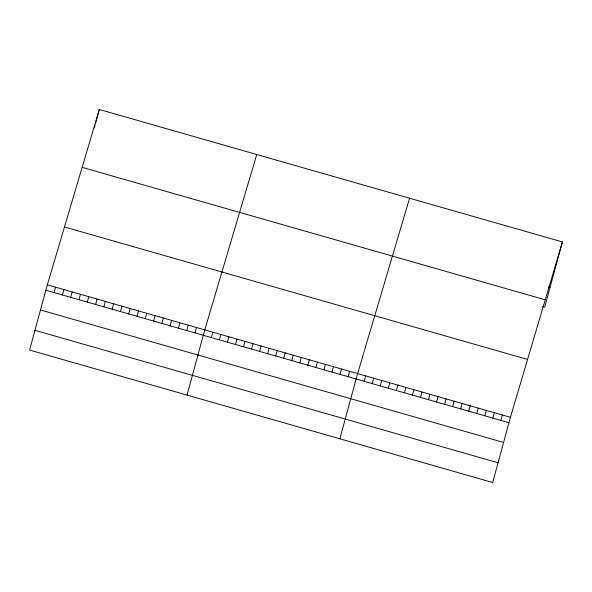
<?xml version="1.0" encoding="UTF-8"?>
<svg xmlns="http://www.w3.org/2000/svg" width="592" height="592" viewBox="0 0 592 592"><rect width="100%" height="100%" fill="white"/><g stroke="black" fill="none" stroke-linecap="round" stroke-linejoin="round"><path stroke-width="0.89" d="M47.316 284.841L29.6 350.057L492.699 482.517L510.415 417.308L562.4 241.943L99.301 109.483L47.316 284.841L510.415 417.308M94.254 128.042L94.927 125.571M95.371 123.928L99.301 109.483M54.138 292.618L55.604 287.209M62.426 294.986L63.892 289.584M70.714 297.354L72.18 291.952M78.995 299.73L80.468 294.32M87.283 302.098L88.756 296.696M95.571 304.466L97.044 299.064M103.859 306.841L105.324 301.432M112.147 309.209L113.612 303.807M120.435 311.577L121.9 306.175M128.723 313.952L130.188 308.543M137.011 316.32L138.476 310.918M145.292 318.688L146.764 313.286M153.58 321.064L155.052 315.654M161.868 323.432L163.34 318.03M170.156 325.8L171.621 320.398M178.444 328.175L179.909 322.766M186.732 330.543L188.197 325.141M195.02 332.911L196.485 327.509M187.057 395.093L204.773 329.877L256.75 154.519M211.344 337.581L212.817 332.179M219.388 339.882L220.86 334.48M227.432 342.183L228.904 336.781M235.475 344.485L236.948 339.083M243.519 346.786L244.992 341.384M251.563 349.088L253.036 343.686M259.607 351.389L261.072 345.987M267.651 353.69L269.116 348.288M275.694 355.992L277.16 350.59M283.738 358.293L285.203 352.884M291.782 360.595L293.247 355.185M299.826 362.889L301.291 357.487M307.87 365.19L309.335 359.788M315.913 367.491L317.379 362.089M323.957 369.793L325.422 364.391M331.994 372.094L333.466 366.692M340.037 374.396L341.51 368.994M348.081 376.697L349.554 371.295M339.875 438.805L357.598 373.596L409.575 198.231M364.169 381.3L365.641 375.898M372.213 383.601L373.685 378.192M380.256 385.903L381.729 380.493M388.3 388.197L389.765 382.795M396.344 390.498L397.809 385.096M404.388 392.799L405.853 387.397M412.432 395.101L413.897 389.699M420.475 397.402L421.941 392M428.519 399.704L429.984 394.302M436.563 402.005L438.028 396.603M444.607 404.306L446.072 398.904M452.651 406.608L454.116 401.206M460.687 408.909L462.16 403.5M468.731 411.211L470.203 405.801M476.775 413.505L478.247 408.103M484.818 415.806L486.291 410.404M492.862 418.107L494.335 412.705M500.906 420.409L502.379 415.007M562.4 241.943L544.684 307.159L542.272 306.471M548.436 286.965L550.042 287.423M82.147 167.351L545.247 299.811M64.469 226.973L527.576 359.44M45.85 290.243L508.95 422.71M40.485 309.979L503.585 442.446M34.965 330.321L498.064 462.781"/></g></svg>
